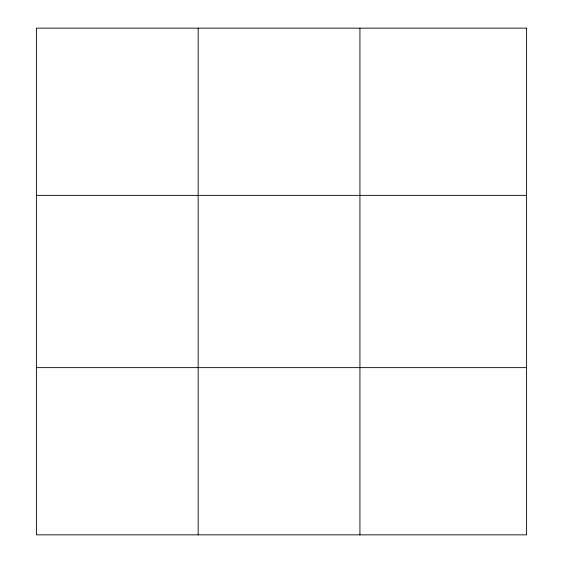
<?xml version="1.0" encoding="UTF-8"?>
<svg xmlns="http://www.w3.org/2000/svg" width="563" height="563" viewBox="0 0 563 563"><rect width="100%" height="100%" fill="white"/><g stroke="black" fill="none" stroke-linecap="round" stroke-linejoin="round"><path stroke-width="0.84" d="M198.169 28.15L198.169 534.85M359.933 28.15L359.933 534.85M36.405 195.361L526.595 195.361M36.405 367.639L526.595 367.639M526.595 28.15L526.595 534.85L36.405 534.85L36.405 28.15L526.595 28.15"/></g></svg>
